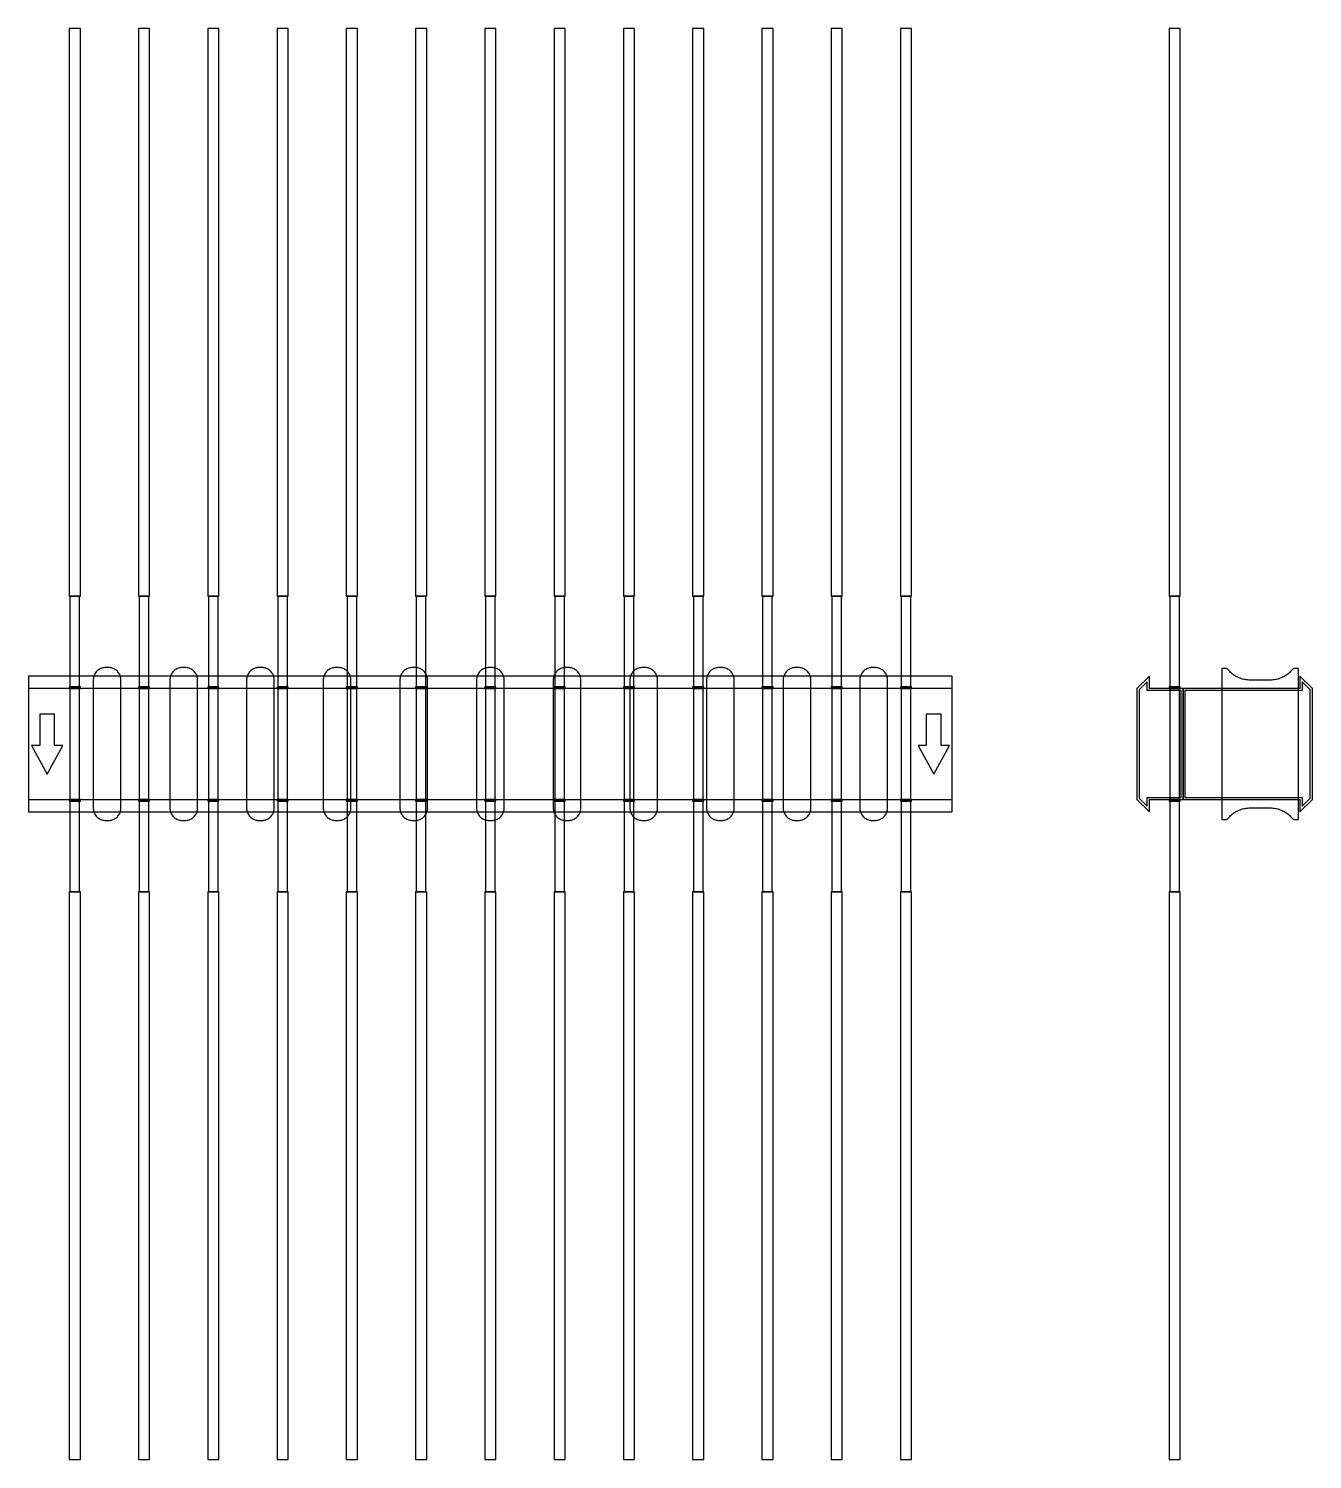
# Model space of a CAD drawing. Extents: x 0 to 1390, y -775 to 775.
import ezdxf

# ---------------------------------------------------------------- set-up
doc = ezdxf.new("R2010")
doc.units = 0
doc.layers.add('Halfen', color=7, linetype='CONTINUOUS')

msp = doc.modelspace()

# ---------------------------------------------------------------- linework, layer by layer
at = {"layer": 'Halfen', "color": 7}
for points in [[(56, 160), (56, 775), (44, 775), (44, 160)], [(131, 160), (131, 775), (119, 775), (119, 160)], [(206, 160), (206, 775), (194, 775), (194, 160)], [(281, 160), (281, 775), (269, 775), (269, 160)], [(356, 160), (356, 775), (344, 775), (344, 160)], [(431, 160), (431, 775), (419, 775), (419, 160)], [(506, 160), (506, 775), (494, 775), (494, 160)], [(581, 160), (581, 775), (569, 775), (569, 160)], [(656, 160), (656, 775), (644, 775), (644, 160)], [(731, 160), (731, 775), (719, 775), (719, 160)], [(806, 160), (806, 775), (794, 775), (794, 160)], [(881, 160), (881, 775), (869, 775), (869, 160)], [(956, 160), (956, 775), (944, 775), (944, 160)], [(1247, 160), (1247, 775), (1235, 775), (1235, 160)], [(55.25, 62), (55.25, 160), (44.75, 160), (44.75, 62)], [(130.25, 62), (130.25, 160), (119.75, 160), (119.75, 62)], [(205.25, 62), (205.25, 160), (194.75, 160), (194.75, 62)], [(280.25, 62), (280.25, 160), (269.75, 160), (269.75, 62)], [(355.25, 62), (355.25, 160), (344.75, 160), (344.75, 62)], [(430.25, 62), (430.25, 160), (419.75, 160), (419.75, 62)], [(505.25, 62), (505.25, 160), (494.75, 160), (494.75, 62)], [(580.25, 62), (580.25, 160), (569.75, 160), (569.75, 62)], [(655.25, 62), (655.25, 160), (644.75, 160), (644.75, 62)], [(730.25, 62), (730.25, 160), (719.75, 160), (719.75, 62)], [(805.25, 62), (805.25, 160), (794.75, 160), (794.75, 62)], [(880.25, 62), (880.25, 160), (869.75, 160), (869.75, 62)], [(955.25, 62), (955.25, 160), (944.75, 160), (944.75, 62)], [(1246.25, 62), (1246.25, 160), (1235.75, 160), (1235.75, 62)], [(100, -69.3), (100, -56.8), (100, 69.3), (99.958, 70.359), (99.834, 71.412), (99.627, 72.452), (99.339, 73.472), (98.972, 74.466), (98.529, 75.429), (98.011, 76.354), (97.422, 77.235), (96.765, 78.068), (96.046, 78.846), (95.268, 79.565), (94.435, 80.222), (93.554, 80.811), (92.629, 81.329), (91.666, 81.772), (90.672, 82.139), (89.652, 82.427), (88.612, 82.634), (87.559, 82.758), (86.5, 82.8), (83.5, 82.8), (82.441, 82.758), (81.388, 82.634), (80.348, 82.427), (79.328, 82.139), (78.334, 81.772), (77.371, 81.329), (76.446, 80.811), (75.565, 80.222), (74.732, 79.565), (73.954, 78.846), (73.235, 78.068), (72.578, 77.235), (71.989, 76.354), (71.471, 75.429), (71.028, 74.466), (70.661, 73.472), (70.373, 72.452), (70.166, 71.412), (70.042, 70.359), (70, 69.3), (70, -56.8), (70, -69.3), (70.042, -70.359), (70.166, -71.412), (70.373, -72.452), (70.661, -73.472), (71.028, -74.466), (71.471, -75.429), (71.989, -76.354), (72.578, -77.235), (73.235, -78.068), (73.954, -78.846), (74.732, -79.565), (75.565, -80.222), (76.446, -80.811), (77.371, -81.329), (78.334, -81.772), (79.328, -82.139), (80.348, -82.427), (81.388, -82.634), (82.441, -82.758), (83.5, -82.8), (86.5, -82.8), (87.559, -82.758), (88.612, -82.634), (89.652, -82.427), (90.672, -82.139), (91.666, -81.772), (92.629, -81.329), (93.554, -80.811), (94.435, -80.222), (95.268, -79.565), (96.046, -78.846), (96.765, -78.068), (97.422, -77.235), (98.011, -76.354), (98.529, -75.429), (98.972, -74.466), (99.339, -73.472), (99.627, -72.452), (99.834, -71.412), (99.958, -70.359), (100, -69.3)], [(183, -69.3), (183, -56.8), (183, 69.3), (182.958, 70.359), (182.834, 71.412), (182.627, 72.452), (182.339, 73.472), (181.972, 74.466), (181.529, 75.429), (181.011, 76.354), (180.422, 77.235), (179.765, 78.068), (179.046, 78.846), (178.268, 79.565), (177.435, 80.222), (176.554, 80.811), (175.629, 81.329), (174.666, 81.772), (173.672, 82.139), (172.652, 82.427), (171.612, 82.634), (170.559, 82.758), (169.5, 82.8), (166.5, 82.8), (165.441, 82.758), (164.388, 82.634), (163.348, 82.427), (162.328, 82.139), (161.334, 81.772), (160.371, 81.329), (159.446, 80.811), (158.565, 80.222), (157.732, 79.565), (156.954, 78.846), (156.235, 78.068), (155.578, 77.235), (154.989, 76.354), (154.471, 75.429), (154.028, 74.466), (153.661, 73.472), (153.373, 72.452), (153.166, 71.412), (153.042, 70.359), (153, 69.3), (153, -56.8), (153, -69.3), (153.042, -70.359), (153.166, -71.412), (153.373, -72.452), (153.661, -73.472), (154.028, -74.466), (154.471, -75.429), (154.989, -76.354), (155.578, -77.235), (156.235, -78.068), (156.954, -78.846), (157.732, -79.565), (158.565, -80.222), (159.446, -80.811), (160.371, -81.329), (161.334, -81.772), (162.328, -82.139), (163.348, -82.427), (164.388, -82.634), (165.441, -82.758), (166.5, -82.8), (169.5, -82.8), (170.559, -82.758), (171.612, -82.634), (172.652, -82.427), (173.672, -82.139), (174.666, -81.772), (175.629, -81.329), (176.554, -80.811), (177.435, -80.222), (178.268, -79.565), (179.046, -78.846), (179.765, -78.068), (180.422, -77.235), (181.011, -76.354), (181.529, -75.429), (181.972, -74.466), (182.339, -73.472), (182.627, -72.452), (182.834, -71.412), (182.958, -70.359), (183, -69.3)], [(266, -69.3), (266, -56.8), (266, 69.3), (265.958, 70.359), (265.834, 71.412), (265.627, 72.452), (265.339, 73.472), (264.972, 74.466), (264.529, 75.429), (264.011, 76.354), (263.422, 77.235), (262.765, 78.068), (262.046, 78.846), (261.268, 79.565), (260.435, 80.222), (259.554, 80.811), (258.629, 81.329), (257.666, 81.772), (256.672, 82.139), (255.652, 82.427), (254.612, 82.634), (253.559, 82.758), (252.5, 82.8), (249.5, 82.8), (248.441, 82.758), (247.388, 82.634), (246.348, 82.427), (245.328, 82.139), (244.334, 81.772), (243.371, 81.329), (242.446, 80.811), (241.565, 80.222), (240.732, 79.565), (239.954, 78.846), (239.235, 78.068), (238.578, 77.235), (237.989, 76.354), (237.471, 75.429), (237.028, 74.466), (236.661, 73.472), (236.373, 72.452), (236.166, 71.412), (236.042, 70.359), (236, 69.3), (236, -56.8), (236, -69.3), (236.042, -70.359), (236.166, -71.412), (236.373, -72.452), (236.661, -73.472), (237.028, -74.466), (237.471, -75.429), (237.989, -76.354), (238.578, -77.235), (239.235, -78.068), (239.954, -78.846), (240.732, -79.565), (241.565, -80.222), (242.446, -80.811), (243.371, -81.329), (244.334, -81.772), (245.328, -82.139), (246.348, -82.427), (247.388, -82.634), (248.441, -82.758), (249.5, -82.8), (252.5, -82.8), (253.559, -82.758), (254.612, -82.634), (255.652, -82.427), (256.672, -82.139), (257.666, -81.772), (258.629, -81.329), (259.554, -80.811), (260.435, -80.222), (261.268, -79.565), (262.046, -78.846), (262.765, -78.068), (263.422, -77.235), (264.011, -76.354), (264.529, -75.429), (264.972, -74.466), (265.339, -73.472), (265.627, -72.452), (265.834, -71.412), (265.958, -70.359), (266, -69.3)], [(349, -69.3), (349, -56.8), (349, 69.3), (348.958, 70.359), (348.834, 71.412), (348.627, 72.452), (348.339, 73.472), (347.972, 74.466), (347.529, 75.429), (347.011, 76.354), (346.422, 77.235), (345.765, 78.068), (345.046, 78.846), (344.268, 79.565), (343.435, 80.222), (342.554, 80.811), (341.629, 81.329), (340.666, 81.772), (339.672, 82.139), (338.652, 82.427), (337.612, 82.634), (336.559, 82.758), (335.5, 82.8), (332.5, 82.8), (331.441, 82.758), (330.388, 82.634), (329.348, 82.427), (328.328, 82.139), (327.334, 81.772), (326.371, 81.329), (325.446, 80.811), (324.565, 80.222), (323.732, 79.565), (322.954, 78.846), (322.235, 78.068), (321.578, 77.235), (320.989, 76.354), (320.471, 75.429), (320.028, 74.466), (319.661, 73.472), (319.373, 72.452), (319.166, 71.412), (319.042, 70.359), (319, 69.3), (319, -56.8), (319, -69.3), (319.042, -70.359), (319.166, -71.412), (319.373, -72.452), (319.661, -73.472), (320.028, -74.466), (320.471, -75.429), (320.989, -76.354), (321.578, -77.235), (322.235, -78.068), (322.954, -78.846), (323.732, -79.565), (324.565, -80.222), (325.446, -80.811), (326.371, -81.329), (327.334, -81.772), (328.328, -82.139), (329.348, -82.427), (330.388, -82.634), (331.441, -82.758), (332.5, -82.8), (335.5, -82.8), (336.559, -82.758), (337.612, -82.634), (338.652, -82.427), (339.672, -82.139), (340.666, -81.772), (341.629, -81.329), (342.554, -80.811), (343.435, -80.222), (344.268, -79.565), (345.046, -78.846), (345.765, -78.068), (346.422, -77.235), (347.011, -76.354), (347.529, -75.429), (347.972, -74.466), (348.339, -73.472), (348.627, -72.452), (348.834, -71.412), (348.958, -70.359), (349, -69.3)], [(432, -69.3), (432, -56.8), (432, 69.3), (431.958, 70.359), (431.834, 71.412), (431.627, 72.452), (431.339, 73.472), (430.972, 74.466), (430.529, 75.429), (430.011, 76.354), (429.422, 77.235), (428.765, 78.068), (428.046, 78.846), (427.268, 79.565), (426.435, 80.222), (425.554, 80.811), (424.629, 81.329), (423.666, 81.772), (422.672, 82.139), (421.652, 82.427), (420.612, 82.634), (419.559, 82.758), (418.5, 82.8), (415.5, 82.8), (414.441, 82.758), (413.388, 82.634), (412.348, 82.427), (411.328, 82.139), (410.334, 81.772), (409.371, 81.329), (408.446, 80.811), (407.565, 80.222), (406.732, 79.565), (405.954, 78.846), (405.235, 78.068), (404.578, 77.235), (403.989, 76.354), (403.471, 75.429), (403.028, 74.466), (402.661, 73.472), (402.373, 72.452), (402.166, 71.412), (402.042, 70.359), (402, 69.3), (402, -56.8), (402, -69.3), (402.042, -70.359), (402.166, -71.412), (402.373, -72.452), (402.661, -73.472), (403.028, -74.466), (403.471, -75.429), (403.989, -76.354), (404.578, -77.235), (405.235, -78.068), (405.954, -78.846), (406.732, -79.565), (407.565, -80.222), (408.446, -80.811), (409.371, -81.329), (410.334, -81.772), (411.328, -82.139), (412.348, -82.427), (413.388, -82.634), (414.441, -82.758), (415.5, -82.8), (418.5, -82.8), (419.559, -82.758), (420.612, -82.634), (421.652, -82.427), (422.672, -82.139), (423.666, -81.772), (424.629, -81.329), (425.554, -80.811), (426.435, -80.222), (427.268, -79.565), (428.046, -78.846), (428.765, -78.068), (429.422, -77.235), (430.011, -76.354), (430.529, -75.429), (430.972, -74.466), (431.339, -73.472), (431.627, -72.452), (431.834, -71.412), (431.958, -70.359), (432, -69.3)], [(515, -69.3), (515, -56.8), (515, 69.3), (514.958, 70.359), (514.834, 71.412), (514.627, 72.452), (514.339, 73.472), (513.972, 74.466), (513.529, 75.429), (513.011, 76.354), (512.422, 77.235), (511.765, 78.068), (511.046, 78.846), (510.268, 79.565), (509.435, 80.222), (508.554, 80.811), (507.629, 81.329), (506.666, 81.772), (505.672, 82.139), (504.652, 82.427), (503.612, 82.634), (502.559, 82.758), (501.5, 82.8), (498.5, 82.8), (497.441, 82.758), (496.388, 82.634), (495.348, 82.427), (494.328, 82.139), (493.334, 81.772), (492.371, 81.329), (491.446, 80.811), (490.565, 80.222), (489.732, 79.565), (488.954, 78.846), (488.235, 78.068), (487.578, 77.235), (486.989, 76.354), (486.471, 75.429), (486.028, 74.466), (485.661, 73.472), (485.373, 72.452), (485.166, 71.412), (485.042, 70.359), (485, 69.3), (485, -56.8), (485, -69.3), (485.042, -70.359), (485.166, -71.412), (485.373, -72.452), (485.661, -73.472), (486.028, -74.466), (486.471, -75.429), (486.989, -76.354), (487.578, -77.235), (488.235, -78.068), (488.954, -78.846), (489.732, -79.565), (490.565, -80.222), (491.446, -80.811), (492.371, -81.329), (493.334, -81.772), (494.328, -82.139), (495.348, -82.427), (496.388, -82.634), (497.441, -82.758), (498.5, -82.8), (501.5, -82.8), (502.559, -82.758), (503.612, -82.634), (504.652, -82.427), (505.672, -82.139), (506.666, -81.772), (507.629, -81.329), (508.554, -80.811), (509.435, -80.222), (510.268, -79.565), (511.046, -78.846), (511.765, -78.068), (512.422, -77.235), (513.011, -76.354), (513.529, -75.429), (513.972, -74.466), (514.339, -73.472), (514.627, -72.452), (514.834, -71.412), (514.958, -70.359), (515, -69.3)], [(598, -69.3), (598, -56.8), (598, 69.3), (597.958, 70.359), (597.834, 71.412), (597.627, 72.452), (597.339, 73.472), (596.972, 74.466), (596.529, 75.429), (596.011, 76.354), (595.422, 77.235), (594.765, 78.068), (594.046, 78.846), (593.268, 79.565), (592.435, 80.222), (591.554, 80.811), (590.629, 81.329), (589.666, 81.772), (588.672, 82.139), (587.652, 82.427), (586.612, 82.634), (585.559, 82.758), (584.5, 82.8), (581.5, 82.8), (580.441, 82.758), (579.388, 82.634), (578.348, 82.427), (577.328, 82.139), (576.334, 81.772), (575.371, 81.329), (574.446, 80.811), (573.565, 80.222), (572.732, 79.565), (571.954, 78.846), (571.235, 78.068), (570.578, 77.235), (569.989, 76.354), (569.471, 75.429), (569.028, 74.466), (568.661, 73.472), (568.373, 72.452), (568.166, 71.412), (568.042, 70.359), (568, 69.3), (568, -56.8), (568, -69.3), (568.042, -70.359), (568.166, -71.412), (568.373, -72.452), (568.661, -73.472), (569.028, -74.466), (569.471, -75.429), (569.989, -76.354), (570.578, -77.235), (571.235, -78.068), (571.954, -78.846), (572.732, -79.565), (573.565, -80.222), (574.446, -80.811), (575.371, -81.329), (576.334, -81.772), (577.328, -82.139), (578.348, -82.427), (579.388, -82.634), (580.441, -82.758), (581.5, -82.8), (584.5, -82.8), (585.559, -82.758), (586.612, -82.634), (587.652, -82.427), (588.672, -82.139), (589.666, -81.772), (590.629, -81.329), (591.554, -80.811), (592.435, -80.222), (593.268, -79.565), (594.046, -78.846), (594.765, -78.068), (595.422, -77.235), (596.011, -76.354), (596.529, -75.429), (596.972, -74.466), (597.339, -73.472), (597.627, -72.452), (597.834, -71.412), (597.958, -70.359), (598, -69.3)], [(681, -69.3), (681, -56.8), (681, 69.3), (680.958, 70.359), (680.834, 71.412), (680.627, 72.452), (680.339, 73.472), (679.972, 74.466), (679.529, 75.429), (679.011, 76.354), (678.422, 77.235), (677.765, 78.068), (677.046, 78.846), (676.268, 79.565), (675.435, 80.222), (674.554, 80.811), (673.629, 81.329), (672.666, 81.772), (671.672, 82.139), (670.652, 82.427), (669.612, 82.634), (668.559, 82.758), (667.5, 82.8), (664.5, 82.8), (663.441, 82.758), (662.388, 82.634), (661.348, 82.427), (660.328, 82.139), (659.334, 81.772), (658.371, 81.329), (657.446, 80.811), (656.565, 80.222), (655.732, 79.565), (654.954, 78.846), (654.235, 78.068), (653.578, 77.235), (652.989, 76.354), (652.471, 75.429), (652.028, 74.466), (651.661, 73.472), (651.373, 72.452), (651.166, 71.412), (651.042, 70.359), (651, 69.3), (651, -56.8), (651, -69.3), (651.042, -70.359), (651.166, -71.412), (651.373, -72.452), (651.661, -73.472), (652.028, -74.466), (652.471, -75.429), (652.989, -76.354), (653.578, -77.235), (654.235, -78.068), (654.954, -78.846), (655.732, -79.565), (656.565, -80.222), (657.446, -80.811), (658.371, -81.329), (659.334, -81.772), (660.328, -82.139), (661.348, -82.427), (662.388, -82.634), (663.441, -82.758), (664.5, -82.8), (667.5, -82.8), (668.559, -82.758), (669.612, -82.634), (670.652, -82.427), (671.672, -82.139), (672.666, -81.772), (673.629, -81.329), (674.554, -80.811), (675.435, -80.222), (676.268, -79.565), (677.046, -78.846), (677.765, -78.068), (678.422, -77.235), (679.011, -76.354), (679.529, -75.429), (679.972, -74.466), (680.339, -73.472), (680.627, -72.452), (680.834, -71.412), (680.958, -70.359), (681, -69.3)], [(764, -69.3), (764, -56.8), (764, 69.3), (763.958, 70.359), (763.834, 71.412), (763.627, 72.452), (763.339, 73.472), (762.972, 74.466), (762.529, 75.429), (762.011, 76.354), (761.422, 77.235), (760.765, 78.068), (760.046, 78.846), (759.268, 79.565), (758.435, 80.222), (757.554, 80.811), (756.629, 81.329), (755.666, 81.772), (754.672, 82.139), (753.652, 82.427), (752.612, 82.634), (751.559, 82.758), (750.5, 82.8), (747.5, 82.8), (746.441, 82.758), (745.388, 82.634), (744.348, 82.427), (743.328, 82.139), (742.334, 81.772), (741.371, 81.329), (740.446, 80.811), (739.565, 80.222), (738.732, 79.565), (737.954, 78.846), (737.235, 78.068), (736.578, 77.235), (735.989, 76.354), (735.471, 75.429), (735.028, 74.466), (734.661, 73.472), (734.373, 72.452), (734.166, 71.412), (734.042, 70.359), (734, 69.3), (734, -56.8), (734, -69.3), (734.042, -70.359), (734.166, -71.412), (734.373, -72.452), (734.661, -73.472), (735.028, -74.466), (735.471, -75.429), (735.989, -76.354), (736.578, -77.235), (737.235, -78.068), (737.954, -78.846), (738.732, -79.565), (739.565, -80.222), (740.446, -80.811), (741.371, -81.329), (742.334, -81.772), (743.328, -82.139), (744.348, -82.427), (745.388, -82.634), (746.441, -82.758), (747.5, -82.8), (750.5, -82.8), (751.559, -82.758), (752.612, -82.634), (753.652, -82.427), (754.672, -82.139), (755.666, -81.772), (756.629, -81.329), (757.554, -80.811), (758.435, -80.222), (759.268, -79.565), (760.046, -78.846), (760.765, -78.068), (761.422, -77.235), (762.011, -76.354), (762.529, -75.429), (762.972, -74.466), (763.339, -73.472), (763.627, -72.452), (763.834, -71.412), (763.958, -70.359), (764, -69.3)], [(847, -69.3), (847, -56.8), (847, 69.3), (846.958, 70.359), (846.834, 71.412), (846.627, 72.452), (846.339, 73.472), (845.972, 74.466), (845.529, 75.429), (845.011, 76.354), (844.422, 77.235), (843.765, 78.068), (843.046, 78.846), (842.268, 79.565), (841.435, 80.222), (840.554, 80.811), (839.629, 81.329), (838.666, 81.772), (837.672, 82.139), (836.652, 82.427), (835.612, 82.634), (834.559, 82.758), (833.5, 82.8), (830.5, 82.8), (829.441, 82.758), (828.388, 82.634), (827.348, 82.427), (826.328, 82.139), (825.334, 81.772), (824.371, 81.329), (823.446, 80.811), (822.565, 80.222), (821.732, 79.565), (820.954, 78.846), (820.235, 78.068), (819.578, 77.235), (818.989, 76.354), (818.471, 75.429), (818.028, 74.466), (817.661, 73.472), (817.373, 72.452), (817.166, 71.412), (817.042, 70.359), (817, 69.3), (817, -56.8), (817, -69.3), (817.042, -70.359), (817.166, -71.412), (817.373, -72.452), (817.661, -73.472), (818.028, -74.466), (818.471, -75.429), (818.989, -76.354), (819.578, -77.235), (820.235, -78.068), (820.954, -78.846), (821.732, -79.565), (822.565, -80.222), (823.446, -80.811), (824.371, -81.329), (825.334, -81.772), (826.328, -82.139), (827.348, -82.427), (828.388, -82.634), (829.441, -82.758), (830.5, -82.8), (833.5, -82.8), (834.559, -82.758), (835.612, -82.634), (836.652, -82.427), (837.672, -82.139), (838.666, -81.772), (839.629, -81.329), (840.554, -80.811), (841.435, -80.222), (842.268, -79.565), (843.046, -78.846), (843.765, -78.068), (844.422, -77.235), (845.011, -76.354), (845.529, -75.429), (845.972, -74.466), (846.339, -73.472), (846.627, -72.452), (846.834, -71.412), (846.958, -70.359), (847, -69.3)], [(930, -69.3), (930, -56.8), (930, 69.3), (929.958, 70.359), (929.834, 71.412), (929.627, 72.452), (929.339, 73.472), (928.972, 74.466), (928.529, 75.429), (928.011, 76.354), (927.422, 77.235), (926.765, 78.068), (926.046, 78.846), (925.268, 79.565), (924.435, 80.222), (923.554, 80.811), (922.629, 81.329), (921.666, 81.772), (920.672, 82.139), (919.652, 82.427), (918.612, 82.634), (917.559, 82.758), (916.5, 82.8), (913.5, 82.8), (912.441, 82.758), (911.388, 82.634), (910.348, 82.427), (909.328, 82.139), (908.334, 81.772), (907.371, 81.329), (906.446, 80.811), (905.565, 80.222), (904.732, 79.565), (903.954, 78.846), (903.235, 78.068), (902.578, 77.235), (901.989, 76.354), (901.471, 75.429), (901.028, 74.466), (900.661, 73.472), (900.373, 72.452), (900.166, 71.412), (900.042, 70.359), (900, 69.3), (900, -56.8), (900, -69.3), (900.042, -70.359), (900.166, -71.412), (900.373, -72.452), (900.661, -73.472), (901.028, -74.466), (901.471, -75.429), (901.989, -76.354), (902.578, -77.235), (903.235, -78.068), (903.954, -78.846), (904.732, -79.565), (905.565, -80.222), (906.446, -80.811), (907.371, -81.329), (908.334, -81.772), (909.328, -82.139), (910.348, -82.427), (911.388, -82.634), (912.441, -82.758), (913.5, -82.8), (916.5, -82.8), (917.559, -82.758), (918.612, -82.634), (919.652, -82.427), (920.672, -82.139), (921.666, -81.772), (922.629, -81.329), (923.554, -80.811), (924.435, -80.222), (925.268, -79.565), (926.046, -78.846), (926.765, -78.068), (927.422, -77.235), (928.011, -76.354), (928.529, -75.429), (928.972, -74.466), (929.339, -73.472), (929.627, -72.452), (929.834, -71.412), (929.958, -70.359), (930, -69.3)], [(1375, -81.8), (1375, 81.8), (1371, 81.8), (1370.846, 81.797), (1370.691, 81.786), (1370.538, 81.769), (1370.385, 81.746), (1370.234, 81.715), (1370.084, 81.678), (1369.936, 81.634), (1369.789, 81.584), (1369.646, 81.527), (1369.505, 81.464), (1369.366, 81.395), (1369.231, 81.32), (1369.1, 81.239), (1368.972, 81.153), (1368.848, 81.06), (1368.728, 80.963), (1368.613, 80.86), (1368.502, 80.752), (1368.397, 80.639), (1368.296, 80.522), (1367.41, 79.491), (1366.479, 78.5), (1365.505, 77.551), (1364.491, 76.646), (1363.437, 75.787), (1362.347, 74.975), (1361.222, 74.211), (1360.064, 73.499), (1358.876, 72.838), (1357.66, 72.23), (1356.418, 71.676), (1355.153, 71.178), (1353.867, 70.736), (1352.563, 70.351), (1351.243, 70.024), (1349.911, 69.756), (1348.567, 69.547), (1347.216, 69.397), (1345.859, 69.307), (1344.5, 69.277), (1322.5, 69.277), (1321.141, 69.307), (1319.784, 69.397), (1318.433, 69.547), (1317.089, 69.756), (1315.757, 70.024), (1314.437, 70.351), (1313.133, 70.736), (1311.847, 71.178), (1310.582, 71.676), (1309.34, 72.23), (1308.124, 72.838), (1306.936, 73.499), (1305.778, 74.211), (1304.653, 74.975), (1303.563, 75.787), (1302.509, 76.646), (1301.495, 77.551), (1300.521, 78.5), (1299.59, 79.491), (1298.704, 80.522), (1298.603, 80.639), (1298.498, 80.752), (1298.387, 80.86), (1298.272, 80.963), (1298.152, 81.06), (1298.028, 81.153), (1297.9, 81.239), (1297.769, 81.32), (1297.634, 81.395), (1297.495, 81.464), (1297.354, 81.527), (1297.211, 81.584), (1297.064, 81.634), (1296.916, 81.678), (1296.766, 81.715), (1296.615, 81.746), (1296.462, 81.769), (1296.309, 81.786), (1296.154, 81.797), (1296, 81.8), (1292, 81.8), (1292, -81.8), (1296, -81.8), (1296.154, -81.797), (1296.309, -81.786), (1296.462, -81.769), (1296.615, -81.746), (1296.766, -81.715), (1296.916, -81.678), (1297.064, -81.634), (1297.211, -81.584), (1297.354, -81.527), (1297.495, -81.464), (1297.634, -81.395), (1297.769, -81.32), (1297.9, -81.239), (1298.028, -81.153), (1298.152, -81.06), (1298.272, -80.963), (1298.387, -80.86), (1298.498, -80.752), (1298.603, -80.639), (1298.704, -80.522), (1299.59, -79.491), (1300.521, -78.5), (1301.495, -77.551), (1302.509, -76.646), (1303.563, -75.787), (1304.653, -74.975), (1305.778, -74.211), (1306.936, -73.499), (1308.124, -72.838), (1309.34, -72.23), (1310.582, -71.676), (1311.847, -71.178), (1313.133, -70.736), (1314.437, -70.351), (1315.757, -70.024), (1317.089, -69.756), (1318.433, -69.547), (1319.784, -69.397), (1321.141, -69.307), (1322.5, -69.277), (1344.5, -69.277), (1345.859, -69.307), (1347.216, -69.397), (1348.567, -69.547), (1349.911, -69.756), (1351.243, -70.024), (1352.563, -70.351), (1353.867, -70.736), (1355.153, -71.178), (1356.418, -71.676), (1357.66, -72.23), (1358.876, -72.838), (1360.064, -73.499), (1361.222, -74.211), (1362.347, -74.975), (1363.437, -75.787), (1364.491, -76.646), (1365.505, -77.551), (1366.479, -78.5), (1367.41, -79.491), (1368.296, -80.522), (1368.397, -80.639), (1368.502, -80.752), (1368.613, -80.86), (1368.728, -80.963), (1368.848, -81.06), (1368.972, -81.153), (1369.1, -81.239), (1369.231, -81.32), (1369.366, -81.395), (1369.505, -81.464), (1369.646, -81.527), (1369.789, -81.584), (1369.936, -81.634), (1370.084, -81.678), (1370.234, -81.715), (1370.385, -81.746), (1370.538, -81.769), (1370.691, -81.786), (1370.846, -81.797), (1371, -81.8)], [(0, -73.5), (1000, -73.5), (1000, 73.5), (0, 73.5)], [(56, 60), (56, 62), (44, 62), (44, 60)], [(131, 60), (131, 62), (119, 62), (119, 60)], [(206, 60), (206, 62), (194, 62), (194, 60)], [(281, 60), (281, 62), (269, 62), (269, 60)], [(356, 60), (356, 62), (344, 62), (344, 60)], [(431, 60), (431, 62), (419, 62), (419, 60)], [(506, 60), (506, 62), (494, 62), (494, 60)], [(581, 60), (581, 62), (569, 62), (569, 60)], [(656, 60), (656, 62), (644, 62), (644, 60)], [(731, 60), (731, 62), (719, 62), (719, 60)], [(806, 60), (806, 62), (794, 62), (794, 60)], [(881, 60), (881, 62), (869, 62), (869, 60)], [(956, 60), (956, 62), (944, 62), (944, 60)], [(1250, -60), (1250, 60), (1213.5, 60), (1213.5, 73.5), (1200, 60), (1200, -60), (1213.5, -73.5), (1213.5, -60)], [(1248, -58), (1248, 58), (1211, 58), (1211, 67.25), (1202.5, 58.75), (1202.5, -58.75), (1211, -67.25), (1211, -58)], [(1247, 60), (1247, 62), (1235, 62), (1235, 60)], [(1390, -60), (1390, 60), (1376.5, 73.5), (1376.5, 60), (1250, 60), (1250, -60), (1376.5, -60), (1376.5, -73.5)], [(1387.5, -58.75), (1387.5, 58.75), (1379, 67.25), (1379, 58), (1252, 58), (1252, -58), (1379, -58), (1379, -67.25)], [(0, -60), (1000, -60), (1000, 60), (0, 60)], [(55.25, -60), (55.25, 60), (44.75, 60), (44.75, -60)], [(130.25, -60), (130.25, 60), (119.75, 60), (119.75, -60)], [(205.25, -60), (205.25, 60), (194.75, 60), (194.75, -60)], [(280.25, -60), (280.25, 60), (269.75, 60), (269.75, -60)], [(355.25, -60), (355.25, 60), (344.75, 60), (344.75, -60)], [(430.25, -60), (430.25, 60), (419.75, 60), (419.75, -60)], [(505.25, -60), (505.25, 60), (494.75, 60), (494.75, -60)], [(580.25, -60), (580.25, 60), (569.75, 60), (569.75, -60)], [(655.25, -60), (655.25, 60), (644.75, 60), (644.75, -60)], [(730.25, -60), (730.25, 60), (719.75, 60), (719.75, -60)], [(805.25, -60), (805.25, 60), (794.75, 60), (794.75, -60)], [(880.25, -60), (880.25, 60), (869.75, 60), (869.75, -60)], [(955.25, -60), (955.25, 60), (944.75, 60), (944.75, -60)], [(1246.25, -60), (1246.25, 60), (1235.75, 60), (1235.75, -60)], [(20, -32.5), (37, -1.5), (28, -1.5), (28, 32.5), (12, 32.5), (12, -1.5), (3, -1.5)], [(980, -32.5), (997, -1.5), (988, -1.5), (988, 32.5), (972, 32.5), (972, -1.5), (963, -1.5)], [(56, -62), (56, -60), (44, -60), (44, -62)], [(55.25, -160), (55.25, -62), (44.75, -62), (44.75, -160)], [(131, -62), (131, -60), (119, -60), (119, -62)], [(130.25, -160), (130.25, -62), (119.75, -62), (119.75, -160)], [(206, -62), (206, -60), (194, -60), (194, -62)], [(205.25, -160), (205.25, -62), (194.75, -62), (194.75, -160)], [(281, -62), (281, -60), (269, -60), (269, -62)], [(280.25, -160), (280.25, -62), (269.75, -62), (269.75, -160)], [(356, -62), (356, -60), (344, -60), (344, -62)], [(355.25, -160), (355.25, -62), (344.75, -62), (344.75, -160)], [(431, -62), (431, -60), (419, -60), (419, -62)], [(430.25, -160), (430.25, -62), (419.75, -62), (419.75, -160)], [(506, -62), (506, -60), (494, -60), (494, -62)], [(505.25, -160), (505.25, -62), (494.75, -62), (494.75, -160)], [(581, -62), (581, -60), (569, -60), (569, -62)], [(580.25, -160), (580.25, -62), (569.75, -62), (569.75, -160)], [(656, -62), (656, -60), (644, -60), (644, -62)], [(655.25, -160), (655.25, -62), (644.75, -62), (644.75, -160)], [(731, -62), (731, -60), (719, -60), (719, -62)], [(730.25, -160), (730.25, -62), (719.75, -62), (719.75, -160)], [(806, -62), (806, -60), (794, -60), (794, -62)], [(805.25, -160), (805.25, -62), (794.75, -62), (794.75, -160)], [(881, -62), (881, -60), (869, -60), (869, -62)], [(880.25, -160), (880.25, -62), (869.75, -62), (869.75, -160)], [(956, -62), (956, -60), (944, -60), (944, -62)], [(955.25, -160), (955.25, -62), (944.75, -62), (944.75, -160)], [(1247, -62), (1247, -60), (1235, -60), (1235, -62)], [(1246.25, -160), (1246.25, -62), (1235.75, -62), (1235.75, -160)], [(56, -775), (56, -160), (44, -160), (44, -775)], [(131, -775), (131, -160), (119, -160), (119, -775)], [(206, -775), (206, -160), (194, -160), (194, -775)], [(281, -775), (281, -160), (269, -160), (269, -775)], [(356, -775), (356, -160), (344, -160), (344, -775)], [(431, -775), (431, -160), (419, -160), (419, -775)], [(506, -775), (506, -160), (494, -160), (494, -775)], [(581, -775), (581, -160), (569, -160), (569, -775)], [(656, -775), (656, -160), (644, -160), (644, -775)], [(731, -775), (731, -160), (719, -160), (719, -775)], [(806, -775), (806, -160), (794, -160), (794, -775)], [(881, -775), (881, -160), (869, -160), (869, -775)], [(956, -775), (956, -160), (944, -160), (944, -775)], [(1247, -775), (1247, -160), (1235, -160), (1235, -775)]]:
    msp.add_lwpolyline(points, close=True, dxfattribs=at)

doc.saveas('drawing.dxf')
